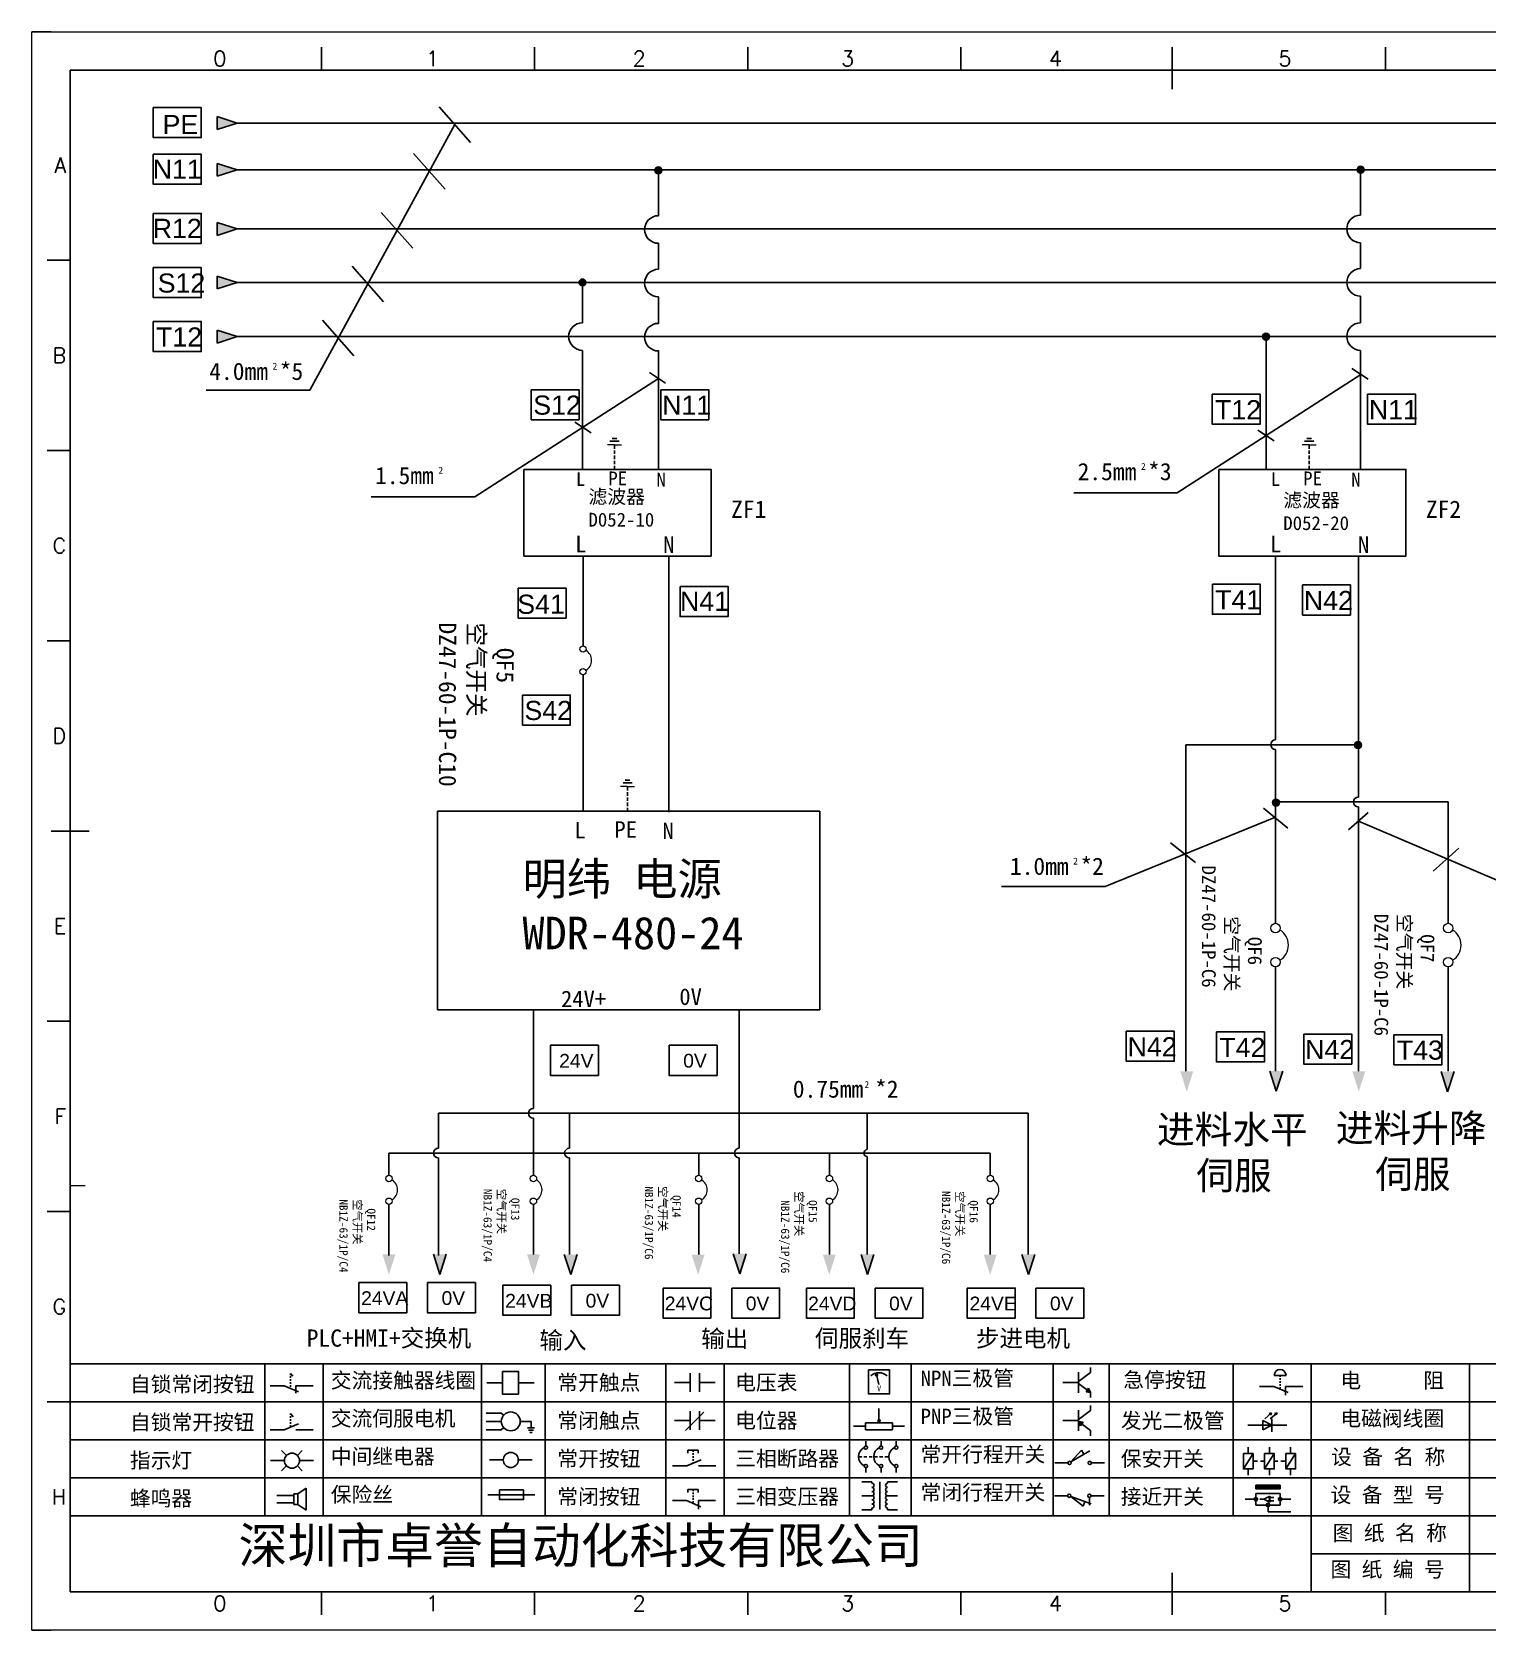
# Model space of a CAD drawing. Header units: millimetres. Extents: x 17734 to 28845, y 9358 to 11073.
# Drawn here: x 24085.9 to 24296.6, y 10415 to 10646.5 of the extents above; entities that cross this region are included whole.
import ezdxf
from ezdxf.enums import TextEntityAlignment as Align

# ---------------------------------------------------------------- set-up
doc = ezdxf.new("R2010")
doc.units = ezdxf.units.MM
doc.linetypes.add('DASHED', pattern=[0.75, 0.5, -0.25])
doc.layers.add('AE_BOR', color=1, linetype='Continuous')
doc.layers.add('MISC', color=2, linetype='Continuous')
doc.styles.get("Standard").update_dxf_attribs({"font": ''})
doc.styles.add('WD', font='romans.shx', dxfattribs={"bigfont": 'gbcbig.shx'})
doc.styles.add('样式 0', font='')
doc.styles.add('样式 8', font='arial.ttf')
doc.styles.add('汉字', font='')
doc.styles.get('Standard').set_extended_font_data('SimSun')
doc.styles.get('样式 0').set_extended_font_data('KaiTi_GB2312')
doc.styles.get('汉字').set_extended_font_data('新宋体')

# ---------------------------------------------------------------- blocks, each defined once
blk = doc.blocks.new('*U8')
at = {"linetype": 'ByBlock'}
for p, q in [((-1909.23, -780.45), (-1909.23, -780.67)), ((-1909.23, -780.45), (-1908.92, -780.84)), ((-1909.23, -780.84), (-1909.23, -781.05)), ((-1911.92, -782.07), (-1910.06, -782.07)), ((-1910.06, -782.07), (-1908.18, -782.88)), ((-1909.23, -781.23), (-1909.23, -781.44)), ((-1909.23, -781.61), (-1909.23, -781.83)), ((-1909.23, -782), (-1909.23, -782.21)), ((-1909.23, -782.38), (-1909.23, -782.43)), ((-1908.52, -783.07), (-1908.52, -782.07)), ((-1906.25, -782.07), (-1908.52, -782.07))]:
    blk.add_line(p, q, dxfattribs=at)
blk = doc.blocks.new('*U11')
at = {"linetype": 'ByBlock'}
for p, q in [((-1908.88, -791.17), (-1909.23, -790.71)), ((-1909.23, -790.71), (-1909.23, -790.92)), ((-1909.23, -791.09), (-1909.23, -791.31)), ((-1909.23, -791.48), (-1909.23, -791.69)), ((-1911.92, -792.89), (-1910.06, -792.89)), ((-1910.06, -792.89), (-1908.18, -792.08)), ((-1909.23, -791.86), (-1909.23, -792.08)), ((-1909.23, -792.25), (-1909.23, -792.47)), ((-1906.25, -792.89), (-1908.52, -792.89))]:
    blk.add_line(p, q, dxfattribs=at)
blk = doc.blocks.new('蜂鸣器')
at = {"linetype": 'ByBlock'}
for p, q in [((-1907.17, -795.53), (-1908.25, -796.26)), ((-1907.17, -795.53), (-1907.17, -798.41)), ((-1908.8, -796.48), (-1911.01, -796.48)), ((-1908.8, -797.46), (-1911.01, -797.46)), ((-1908.25, -796.26), (-1908.8, -796.26)), ((-1908.8, -797.68), (-1908.8, -796.26)), ((-1908.25, -797.68), (-1908.8, -797.68)), ((-1908.25, -797.68), (-1908.25, -796.26)), ((-1907.17, -798.41), (-1908.25, -797.68))]:
    blk.add_line(p, q, dxfattribs=at)
blk = doc.blocks.new('指示灯')
at = {"linetype": 'ByBlock'}
for p, q in [((-1854.25, -776.92), (-1856.06, -776.92)), ((-1854.62, -775.59), (-1853.97, -776.23)), ((-1851.9, -775.59), (-1852.54, -776.23)), ((-1852.26, -776.92), (-1850.45, -776.92)), ((-1854.62, -778.25), (-1853.97, -777.61)), ((-1851.9, -778.25), (-1852.54, -777.61))]:
    blk.add_line(p, q, dxfattribs=at)
blk.add_circle((-1853.26, -776.92), 0.992, dxfattribs=at)
blk = doc.blocks.new('交流接触器线圈')
at = {"linetype": 'ByBlock'}
for p, q in [((-1880.82, -781.77), (-1882.87, -781.77)), ((-1878.72, -781.77), (-1876.67, -781.77))]:
    blk.add_line(p, q, dxfattribs=at)
blk.add_lwpolyline([(-1880.82, -780.28), (-1878.72, -780.28), (-1878.72, -783.26), (-1880.82, -783.26)], close=True, dxfattribs=at)
blk = doc.blocks.new('交流伺服电机')
at = {"linetype": 'ByBlock'}
for p, q in [((-1880.97, -785.75), (-1882.94, -785.75)), ((-1880.97, -786.85), (-1882.94, -786.85)), ((-1880.97, -785.75), (-1880.65, -786.03)), ((-1878.49, -786.85), (-1877.07, -786.85)), ((-1877.07, -786.85), (-1877.07, -787.72)), ((-1880.97, -787.94), (-1882.94, -787.94)), ((-1880.97, -787.94), (-1880.65, -787.67)), ((-1877.54, -787.72), (-1876.59, -787.72)), ((-1877.38, -788.01), (-1876.75, -788.01)), ((-1877.23, -788.29), (-1876.9, -788.29))]:
    blk.add_line(p, q, dxfattribs=at)
blk.add_circle((-1879.73, -786.85), 1.24, dxfattribs=at)
blk = doc.blocks.new('中间继电器')
at = {"linetype": 'ByBlock'}
for p, q in [((-1880.72, -791.92), (-1882.54, -791.92)), ((-1878.74, -791.92), (-1876.92, -791.92))]:
    blk.add_line(p, q, dxfattribs=at)
blk.add_circle((-1879.73, -791.92), 0.992, dxfattribs=at)
blk = doc.blocks.new('保险丝')
at = {"linetype": 'ByBlock'}
blk.add_line((-1882.72, -796.49), (-1876.55, -796.49), dxfattribs=at)
blk.add_lwpolyline([(-1881.2, -795.86), (-1878.06, -795.86), (-1878.06, -797.12), (-1881.2, -797.12)], close=True, dxfattribs=at)
blk = doc.blocks.new('常开按钮')
at = {"linetype": 'ByBlock'}
for p, q in [((-1910.06, -787.73), (-1908.18, -786.93)), ((-1909.9, -785.68), (-1908.56, -785.68)), ((-1909.9, -785.68), (-1909.9, -786.07)), ((-1909.23, -785.68), (-1909.23, -785.89)), ((-1909.23, -786.06), (-1909.23, -786.28)), ((-1909.23, -786.45), (-1909.23, -786.67)), ((-1909.23, -786.84), (-1909.23, -787.05)), ((-1909.23, -787.22), (-1909.23, -787.38)), ((-1908.56, -785.68), (-1908.56, -786.07)), ((-1911.92, -787.73), (-1910.06, -787.73)), ((-1906.25, -787.73), (-1908.52, -787.73))]:
    blk.add_line(p, q, dxfattribs=at)
blk = doc.blocks.new('常开触点')
at = {"linetype": 'ByBlock'}
for p, q in [((-1853.82, -782.99), (-1853.82, -780.56)), ((-1852.6, -782.99), (-1852.6, -780.56)), ((-1853.82, -781.77), (-1855.88, -781.77)), ((-1852.6, -781.77), (-1850.55, -781.77))]:
    blk.add_line(p, q, dxfattribs=at)
blk = doc.blocks.new('常闭触点')
at = {"linetype": 'ByBlock'}
for p, q in [((-1853.82, -786.77), (-1855.88, -786.77)), ((-1852.01, -785.66), (-1854.43, -788.1)), ((-1853.82, -787.99), (-1853.82, -785.56)), ((-1852.6, -787.99), (-1852.6, -785.56)), ((-1852.6, -786.77), (-1850.55, -786.77))]:
    blk.add_line(p, q, dxfattribs=at)
blk = doc.blocks.new('常闭按钮')
at = {"linetype": 'ByBlock'}
for p, q in [((-1854.11, -790.83), (-1852.77, -790.83)), ((-1854.11, -790.83), (-1854.11, -791.22)), ((-1853.44, -790.83), (-1853.44, -791.04)), ((-1853.44, -791.21), (-1853.44, -791.43)), ((-1853.44, -791.6), (-1853.44, -791.82)), ((-1852.77, -790.83), (-1852.77, -791.22)), ((-1856.13, -792.28), (-1854.28, -792.28)), ((-1854.28, -792.28), (-1852.4, -793.09)), ((-1853.44, -791.99), (-1853.44, -792.2)), ((-1853.44, -792.37), (-1853.44, -792.53)), ((-1850.47, -792.28), (-1852.73, -792.28)), ((-1852.73, -792.28), (-1852.73, -793.43))]:
    blk.add_line(p, q, dxfattribs=at)
blk = doc.blocks.new('电压表')
at = {"linetype": 'ByBlock'}
for p, q in [((-1814.84, -780.75), (-1814.91, -781.13)), ((-1814.6, -781.05), (-1814.91, -781.13)), ((-1814.84, -780.75), (-1814.46, -782.26)), ((-1814.84, -780.75), (-1814.6, -781.05))]:
    blk.add_line(p, q, dxfattribs=at)
blk.add_lwpolyline([(-1815.84, -780.34), (-1813.07, -780.34), (-1813.07, -783.49), (-1815.84, -783.49)], close=True, dxfattribs=at)
blk.add_arc((-1814.46, -782.26), 1.56, 46.8313, 133.1687, dxfattribs=at)
at = {"linetype": 'ByBlock', "insert": (-1814.7, -782.39), "char_height": 0.75, "width": 0.6768, "attachment_point": 1}
blk.add_mtext('V', dxfattribs=at)
blk = doc.blocks.new('电位器')
at = {"linetype": 'ByBlock'}
for p, q in [((-1814.45, -787.3), (-1814.45, -785.39)), ((-1814.45, -787.3), (-1814.62, -786.96)), ((-1814.62, -786.96), (-1814.27, -786.96)), ((-1814.45, -787.3), (-1814.27, -786.96)), ((-1816.21, -787.75), (-1817.79, -787.75)), ((-1812.68, -787.75), (-1811.1, -787.75))]:
    blk.add_line(p, q, dxfattribs=at)
blk.add_lwpolyline([(-1816.21, -787.3), (-1812.68, -787.3), (-1812.68, -788.2), (-1816.21, -788.2)], close=True, dxfattribs=at)
blk = doc.blocks.new('三相断路器')
at = {"linetype": 'ByBlock'}
for p, q in [((-1816.17, -790.33), (-1816.17, -789.7)), ((-1814.17, -790.33), (-1814.17, -789.7)), ((-1812.18, -790.33), (-1812.18, -789.7)), ((-1817.14, -791.74), (-1816.72, -791.74)), ((-1816.45, -791.74), (-1816.03, -791.74)), ((-1816.17, -793.19), (-1816.17, -793.83)), ((-1815.76, -791.74), (-1815.34, -791.74)), ((-1815.07, -791.74), (-1814.65, -791.74)), ((-1814.38, -791.74), (-1813.96, -791.74)), ((-1814.17, -793.19), (-1814.17, -793.83)), ((-1813.69, -791.74), (-1813.27, -791.74)), ((-1812.18, -793.19), (-1812.18, -793.83))]:
    blk.add_line(p, q, dxfattribs=at)
for centre in [(-1816.17, -790.55), (-1814.17, -790.55), (-1812.18, -790.55), (-1816.17, -792.98), (-1814.17, -792.98), (-1812.18, -792.98)]:
    blk.add_circle(centre, 0.219, dxfattribs=at)
for centre in [(-1815.81, -791.74), (-1813.82, -791.74), (-1811.83, -791.74)]:
    blk.add_arc(centre, 1.32, 115.5791, 244.4209, dxfattribs=at)
blk = doc.blocks.new('三相变压器')
at = {"linetype": 'ByBlock'}
for p, q in [((-1816.69, -795.03), (-1815.37, -795.03)), ((-1815.37, -795.03), (-1815.37, -795.24)), ((-1814.34, -798.7), (-1814.34, -795.04)), ((-1812, -795.03), (-1813.32, -795.03)), ((-1813.32, -795.03), (-1813.32, -795.24)), ((-1816.69, -796.87), (-1815.37, -796.87)), ((-1812, -796.87), (-1813.32, -796.87)), ((-1816.69, -798.71), (-1815.37, -798.71)), ((-1815.37, -798.71), (-1815.37, -798.5)), ((-1813.32, -798.71), (-1813.32, -798.5)), ((-1812, -798.71), (-1813.32, -798.71))]:
    blk.add_line(p, q, dxfattribs=at)
for centre, start, end in [((-1815.37, -795.51), 270, 90), ((-1815.37, -796.06), 270, 90), ((-1813.32, -795.51), 90, 270), ((-1813.32, -796.06), 90, 270), ((-1815.37, -796.6), 270, 90), ((-1815.37, -797.14), 270, 90), ((-1815.37, -797.68), 270, 90), ((-1815.37, -798.23), 270, 90), ((-1813.32, -796.6), 90, 270), ((-1813.32, -797.14), 90, 270), ((-1813.32, -797.68), 90, 270), ((-1813.32, -798.23), 90, 270)]:
    blk.add_arc(centre, 0.271, start, end, dxfattribs=at)
blk = doc.blocks.new('NPN三极管')
at = {"linetype": 'ByBlock'}
for p, q in [((-1785.73, -780.61), (-1785.73, -783.32)), ((-1785.73, -781.82), (-1784.15, -780.66)), ((-1784.15, -780.66), (-1784.15, -779.98)), ((-1785.73, -781.97), (-1787.81, -781.97)), ((-1785.73, -782.11), (-1784.15, -783.27)), ((-1784.41, -782.73), (-1784.74, -783.18)), ((-1784.15, -783.27), (-1784.74, -783.18)), ((-1784.15, -783.27), (-1784.41, -782.73)), ((-1784.15, -783.27), (-1784.15, -783.96))]:
    blk.add_line(p, q, dxfattribs=at)
blk = doc.blocks.new('PNP三极管')
at = {"linetype": 'ByBlock'}
for p, q in [((-1784.9, -785.38), (-1784.9, -788.09)), ((-1783.32, -785.43), (-1783.32, -784.75)), ((-1784.9, -786.74), (-1786.98, -786.74)), ((-1784.9, -786.59), (-1783.32, -785.43)), ((-1784.9, -786.88), (-1783.32, -788.04)), ((-1784.9, -786.88), (-1784.31, -786.97)), ((-1784.9, -786.88), (-1784.64, -787.42)), ((-1784.31, -786.97), (-1784.64, -787.42)), ((-1783.32, -788.04), (-1783.32, -788.73))]:
    blk.add_line(p, q, dxfattribs=at)
blk = doc.blocks.new('常开行程开关')
at = {"linetype": 'ByBlock'}
for p, q in [((-1785.89, -792.17), (-1784.52, -790.62)), ((-1785.89, -792.17), (-1783.43, -790.72)), ((-1784.52, -790.62), (-1784.19, -791.17)), ((-1786.29, -792.3), (-1788.01, -792.3)), ((-1781.48, -792.3), (-1783.21, -792.3))]:
    blk.add_line(p, q, dxfattribs=at)
for centre in [(-1786.07, -792.3), (-1783.42, -792.3)]:
    blk.add_circle(centre, 0.219, dxfattribs=at)
blk = doc.blocks.new('常闭行程开关')
at = {"linetype": 'ByBlock'}
for p, q in [((-1786.34, -796.62), (-1788.07, -796.62)), ((-1785.93, -796.72), (-1783.25, -797.7)), ((-1785.93, -796.72), (-1784.3, -798)), ((-1784.3, -798), (-1784.08, -797.4)), ((-1783.48, -796.84), (-1783.48, -797.85)), ((-1781.54, -796.62), (-1783.26, -796.62))]:
    blk.add_line(p, q, dxfattribs=at)
for centre in [(-1786.12, -796.62), (-1783.48, -796.62)]:
    blk.add_circle(centre, 0.219, dxfattribs=at)
blk = doc.blocks.new('发光二极管')
at = {"linetype": 'ByBlock'}
for p, q in [((-1755.78, -785.92), (-1754.89, -785.14)), ((-1754.89, -785.14), (-1755.2, -785.22)), ((-1755.2, -785.22), (-1755.01, -785.43)), ((-1755.08, -785.92), (-1754.18, -785.14)), ((-1754.89, -785.14), (-1755.01, -785.43)), ((-1754.18, -785.14), (-1754.49, -785.22)), ((-1754.49, -785.22), (-1754.31, -785.43)), ((-1754.18, -785.14), (-1754.31, -785.43)), ((-1758.01, -786.77), (-1752.89, -786.77)), ((-1754.84, -786.77), (-1756.04, -786.16)), ((-1756.04, -786.16), (-1756.04, -787.39)), ((-1754.84, -786.77), (-1756.04, -787.39)), ((-1754.84, -787.63), (-1754.84, -785.92))]:
    blk.add_line(p, q, dxfattribs=at)
blk = doc.blocks.new('保安开关')
at = {"linetype": 'ByBlock'}
for p, q in [((-1757.33, -790.79), (-1758.6, -792.81)), ((-1757.96, -790.79), (-1757.96, -789.97)), ((-1754.54, -790.79), (-1755.81, -792.81)), ((-1755.17, -790.79), (-1755.17, -789.97)), ((-1751.75, -790.79), (-1753.02, -792.81)), ((-1752.39, -790.79), (-1752.39, -789.97)), ((-1757.96, -792.81), (-1757.96, -793.62)), ((-1757.33, -791.8), (-1756.72, -791.8)), ((-1756.35, -791.8), (-1755.89, -791.8)), ((-1755.17, -792.81), (-1755.17, -793.62)), ((-1754.52, -791.8), (-1754.06, -791.8)), ((-1753.69, -791.8), (-1753.08, -791.8)), ((-1752.39, -792.81), (-1752.39, -793.62))]:
    blk.add_line(p, q, dxfattribs=at)
for points in [[(-1758.6, -790.79), (-1757.33, -790.79), (-1757.33, -792.81), (-1758.6, -792.81)], [(-1755.81, -790.79), (-1754.54, -790.79), (-1754.54, -792.81), (-1755.81, -792.81)], [(-1753.02, -790.79), (-1751.75, -790.79), (-1751.75, -792.81), (-1753.02, -792.81)]]:
    blk.add_lwpolyline(points, close=True, dxfattribs=at)
blk = doc.blocks.new('接近开关')
at = {"linetype": 'ByBlock'}
h = blk.add_hatch(dxfattribs=at)
h.set_pattern_fill('ANSI31', color=256, scale=0.01, style=0)
h.set_pattern_definition([(45, (-89.131516, -30.795668), (-0.0224506403, 0.0224506403), [])])
h.paths.add_polyline_path([(-1516.96, -1123.35), (-1516.96, -1122.85), (-1513.76, -1122.85), (-1513.76, -1123.35)])
for p, q in [((-1516.96, -1123.35), (-1516.96, -1122.85)), ((-1516.96, -1122.85), (-1513.76, -1122.85)), ((-1516.96, -1123.35), (-1513.76, -1123.35)), ((-1513.76, -1122.85), (-1513.76, -1123.35)), ((-1517.18, -1124.71), (-1518.36, -1124.71)), ((-1516.96, -1123.95), (-1513.76, -1123.95)), ((-1516.96, -1123.95), (-1516.96, -1125.47)), ((-1516.96, -1125.47), (-1513.76, -1125.47)), ((-1515.91, -1124.71), (-1516.45, -1124.71)), ((-1515.11, -1124.31), (-1515.91, -1124.71)), ((-1515.11, -1125.11), (-1515.91, -1124.71)), ((-1515.33, -1124.53), (-1515.17, -1124.53)), ((-1515.33, -1124.88), (-1515.17, -1124.88)), ((-1515.25, -1124.45), (-1515.25, -1124.61)), ((-1515.11, -1124.31), (-1515.11, -1125.11)), ((-1515.11, -1124.48), (-1514.58, -1124.48)), ((-1515.11, -1124.94), (-1514.58, -1124.94)), ((-1513.76, -1123.95), (-1513.76, -1125.47)), ((-1513.54, -1124.71), (-1512.36, -1124.71)), ((-1515.36, -1125.69), (-1515.36, -1126.36)), ((-1515.36, -1126.36), (-1512.36, -1126.36))]:
    blk.add_line(p, q, dxfattribs=at)
for centre in [(-1516.96, -1124.71), (-1515.36, -1125.47), (-1513.76, -1124.71)]:
    blk.add_circle(centre, 0.225, dxfattribs=at)
blk = doc.blocks.new('急停按钮')
at = {"linetype": 'ByBlock'}
for p, q in [((-1.86, 0), (0, 0)), ((0, 0), (1.88, -0.81)), ((0.06, 1.45), (1.61, 1.45)), ((0.83, 1.45), (0.83, 1.24)), ((0.83, 1.07), (0.83, 0.85)), ((0.83, 0.68), (0.83, 0.47)), ((0.83, 0.29), (0.83, 0.08)), ((3.81, 0), (1.54, 0)), ((1.54, 0), (1.54, -1.15)), ((0.83, -0.09), (0.83, -0.24))]:
    blk.add_line(p, q, dxfattribs=at)
blk.add_arc((0.83, 1.45), 0.774, 0, 180)
blk = doc.blocks.new('电控横A4')
for p, q in [((292, -5), (5, -5)), ((5, -5), (5, -205)), ((10.03, -205), (289.53, -205)), ((130.8, -205), (190.75, -205)), ((190.75, -205), (259.54, -205))]:
    blk.add_line(p, q)
at = {"lineweight": 9, "ltscale": 0.1}
for p, q in [((5, -151.57), (7, -151.57)), ((101.34, -205), (130.8, -205)), ((129.44, -205), (129.44, -205)), ((129.44, -205), (129.44, -205)), ((129.44, -205), (129.44, -205)), ((129.44, -205), (129.44, -205))]:
    blk.add_line(p, q, dxfattribs=at)
at = {"linetype": 'ByBlock'}
for p, q in [((292, -175), (5, -175)), ((292, -180), (5, -180)), ((292, -185), (5, -185)), ((292, -190), (5, -190)), ((292, -195), (5, -195)), ((292, -200), (168.03, -200))]:
    blk.add_line(p, q, dxfattribs=at)
at = {"color": 0, "lineweight": -2}
for p, q in [((30.58, -175), (30.58, -195)), ((38.26, -175), (38.26, -195)), ((59.05, -175), (59.05, -195)), ((67.4, -175), (67.4, -195)), ((83.26, -175), (83.26, -195)), ((90.91, -175), (90.91, -195)), ((107.4, -175), (107.4, -195)), ((115.5, -175), (115.5, -195)), ((134.12, -175), (134.12, -195)), ((141.48, -175), (141.48, -195)), ((157.79, -175), (157.79, -195)), ((168.03, -175), (168.03, -204.92)), ((188.84, -175), (188.84, -185)), ((188.84, -185), (188.84, -204.92))]:
    blk.add_line(p, q, dxfattribs=at)
at = {"color": 0, "ltscale": 2}
blk.add_line((101.34, -205), (5, -205), dxfattribs=at)
at = {"layer": 'AE_BOR', "lineweight": 30}
for p, q in [((2.53, 0), (0, 0)), ((0, -210), (2.53, -210))]:
    blk.add_line(p, q, dxfattribs=at)
at = {"layer": 'AE_BOR', "color": 1, "lineweight": 15}
for p, q in [((0, 0), (297, 0)), ((0, -210), (0, 0)), ((297, -210), (0, -210))]:
    blk.add_line(p, q, dxfattribs=at)
at = {"layer": 'AE_BOR'}
for p, q in [((38.03, -5), (38.03, -2)), ((66.03, -5), (66.03, -2)), ((94.03, -5), (94.03, -2)), ((122.03, -5), (122.03, -2)), ((149.78, -5), (149.78, -2)), ((177.78, -5), (177.78, -2)), ((5, -30), (2, -30)), ((5, -55), (2, -55)), ((5, -80), (2, -80)), ((5, -130), (2, -130)), ((5, -155), (2, -155)), ((5, -180), (2, -180)), ((38.03, -205), (38.03, -208)), ((66.03, -205), (66.03, -208)), ((94.03, -205), (94.03, -208)), ((122.03, -205), (122.03, -208)), ((149.78, -205), (149.78, -208)), ((177.78, -205), (177.78, -208))]:
    blk.add_line(p, q, dxfattribs=at)
at = {"layer": 'AE_BOR', "color": 2, "lineweight": 30}
for p, q in [((149.78, -7.5), (149.78, -2.5)), ((2.5, -105), (7.5, -105)), ((149.78, -202.5), (149.78, -207.5)), ((149.78, -205), (149.78, -207.5))]:
    blk.add_line(p, q, dxfattribs=at)
at = {"linetype": 'ByBlock'}
for name, p in [('*U8', (1943.19, 604.18)), ('交流接触器线圈', (1942.62, 604.27)), ('常开触点', (1940.27, 604.3)), ('电压表', (1925.71, 604.52)), ('NPN三极管', (1923.2, 604.5)), ('PNP三极管', (1922.37, 604.27)), ('*U11', (1943.19, 609.18)), ('交流伺服电机', (1942.62, 604.27)), ('常闭触点', (1940.27, 604.3)), ('电位器', (1925.71, 604.52)), ('发光二极管', (1917.72, 603.69)), ('指示灯', (1887.41, 589.18)), ('中间继电器', (1942.62, 604.27)), ('常开按钮', (1996.06, 599.3)), ('三相断路器', (1925.71, 604.52)), ('常开行程开关', (1922.37, 604.27)), ('保安开关', (1917.72, 603.98)), ('三相变压器', (1925.71, 604.52)), ('接近开关', (1677.72, 931.9)), ('蜂鸣器', (1943.19, 604.18)), ('保险丝', (1942.62, 604.27)), ('常闭按钮', (1940.27, 599.3)), ('常闭行程开关', (1922.37, 604.27))]:
    blk.add_blockref(name, p, dxfattribs=at)
blk.add_blockref('急停按钮', (163.12, -177.98))
at = {"char_height": 2, "attachment_point": 1, "style": '汉字'}
for s, insert in [('{\\fKaiTi_GB2312|b0|i0|c134|p49;自锁常闭按钮}', (12.86, -176.69)), ('{\\fKaiTi_GB2312|b0|i0|c134|p49;交流接触器线圈}', (39.25, -176.19)), ('{\\fKaiTi_GB2312|b0|i0|c134|p49;常开触点}', (69.01, -176.48)), ('{\\fKaiTi_GB2312|b0|i0|c134|p49;电压表}', (92.37, -176.47)), ('{\\fKaiTi_GB2312|b0|i0|c134|p49;NPN三极管}', (116.73, -175.91)), ('{\\fKaiTi_GB2312|b0|i0|c134|p49;急停按钮}', (143.35, -176.12)), ('{\\fKaiTi_GB2312|b0|i0|c134|p49;电      阻}', (171.86, -176.19)), ('{\\fKaiTi_GB2312|b0|i0|c134|p49;自锁常开按钮}', (12.86, -181.69)), ('{\\fKaiTi_GB2312|b0|i0|c134|p49;交流伺服电机}', (39.25, -181.19)), ('{\\fKaiTi_GB2312|b0|i0|c134|p49;常闭触点}', (69.01, -181.48)), ('{\\fKaiTi_GB2312|b0|i0|c134|p49;电位器}', (92.37, -181.47)), ('{\\fKaiTi_GB2312|b0|i0|c134|p49;PNP三极管}', (116.73, -180.91)), ('{\\fKaiTi_GB2312|b0|i0|c134|p49;发光二极管}', (143.02, -181.48)), ('{\\fKaiTi_GB2312|b0|i0|c134|p49;电磁阀线圈}', (171.86, -181.19)), ('{\\fKaiTi_GB2312|b0|i0|c134|p49;指示灯}', (12.86, -186.69)), ('{\\fKaiTi_GB2312|b0|i0|c134|p49;中间继电器}', (39.25, -186.19)), ('{\\fKaiTi_GB2312|b0|i0|c134|p49;常开按钮}', (69.01, -186.48)), ('{\\fKaiTi_GB2312|b0|i0|c134|p49;三相断路器}', (92.37, -186.47)), ('{\\fKaiTi_GB2312|b0|i0|c134|p49;常开行程开关}', (116.73, -185.91)), ('{\\fKaiTi_GB2312|b0|i0|c134|p49;保安开关}', (143.02, -186.48)), ('{\\fKaiTi_GB2312|b0|i0|c134|p0;设 备 名 称}', (170.65, -186.24)), ('{\\fKaiTi_GB2312|b0|i0|c134|p49;保险丝}', (39.25, -191.19)), ('{\\fKaiTi_GB2312|b0|i0|c134|p49;常闭行程开关}', (116.73, -190.91)), ('{\\fKaiTi_GB2312|b0|i0|c134|p0;设 备 型 号}', (170.58, -191.24)), ('{\\fKaiTi_GB2312|b0|i0|c134|p49;蜂鸣器}', (12.86, -191.69)), ('{\\fKaiTi_GB2312|b0|i0|c134|p49;常闭按钮}', (69.01, -191.48)), ('{\\fKaiTi_GB2312|b0|i0|c134|p49;三相变压器}', (92.37, -191.47)), ('{\\fKaiTi_GB2312|b0|i0|c134|p49;接近开关}', (143.02, -191.48)), ('{\\fKaiTi_GB2312|b0|i0|c134|p0;图 纸 名 称}', (170.86, -196.24)), ('{\\fKaiTi_GB2312|b0|i0|c134|p0;图 纸 编 号}', (170.57, -201.03))]:
    blk.add_mtext(s, dxfattribs=dict(at, insert=insert))
at = {"color": 0, "lineweight": -2, "insert": (27.14, -196.53), "char_height": 4.7064, "width": 96.1138, "attachment_point": 1}
blk.add_mtext('深圳市卓誉自动化科技有限公司', dxfattribs=at)
at = {"layer": 'AE_BOR', "style": 'WD'}
for s, p in [('0', (24.67, -4.5)), ('1', (52.6, -4.5)), ('2', (79.75, -4.5)), ('3', (107.15, -4.5)), ('4', (134.45, -4.5)), ('5', (164.59, -4.5)), ('0', (24.67, -207.5)), ('1', (52.6, -207.5)), ('2', (79.75, -207.5)), ('3', (107.15, -207.5)), ('4', (134.45, -207.5)), ('5', (164.59, -207.5))]:
    blk.add_text(s, height=2, dxfattribs=at).set_placement(p, align=Align.CENTER)
for s, p in [('A', (4.5, -17.5)), ('B', (4.5, -42.5)), ('C', (4.5, -67.5)), ('D', (4.5, -92.5)), ('E', (4.5, -117.5)), ('F', (4.5, -142.5)), ('G', (4.5, -167.5)), ('H', (4.5, -192.5))]:
    blk.add_text(s, height=2, dxfattribs=at).set_placement(p, align=Align.MIDDLE_RIGHT)

msp = doc.modelspace()

# ---------------------------------------------------------------- hatches: boundary and pattern name
for points in [[(24112.662, 10627.492), (24115.58, 10626.557), (24112.662, 10625.622)], [(24278.77, 10626.561, 1), (24277.77, 10626.561, 1)], [(24177.08, 10626.474, 1), (24176.08, 10626.474, 1)], [(24112.662, 10618.926), (24115.58, 10617.991), (24112.662, 10617.056)], [(24112.662, 10611.168), (24115.58, 10610.233), (24112.662, 10609.298)], [(24166.08, 10610.233, 1), (24165.08, 10610.233, 1)], [(24112.662, 10601.463), (24112.662, 10603.334), (24115.58, 10602.399)], [(24265.066, 10602.394, 1), (24264.066, 10602.394, 1)], [(24278.405, 10543.208, 1), (24277.405, 10543.208, 1)], [(24266.513, 10534.873, 1), (24265.513, 10534.873, 1)], [(24254.027, 10495.922), (24253.091, 10493.004), (24252.156, 10495.922)], [(24266.988, 10495.988), (24266.053, 10493.07), (24265.118, 10495.988)], [(24278.936, 10495.93), (24278, 10493.011), (24277.065, 10495.93)], [(24291.806, 10495.905), (24290.871, 10492.987), (24289.936, 10495.905)], [(24138.481, 10469.413), (24137.546, 10466.494), (24136.611, 10469.413)], [(24145.854, 10469.437), (24144.919, 10466.518), (24143.983, 10469.437)], [(24159.42, 10469.42), (24158.484, 10466.502), (24157.549, 10469.42)], [(24164.813, 10469.408), (24163.878, 10466.489), (24162.942, 10469.408)], [(24183.263, 10469.384), (24182.327, 10466.466), (24181.392, 10469.384)], [(24189.287, 10469.524), (24188.352, 10466.605), (24187.417, 10469.524)], [(24202.258, 10469.392), (24201.323, 10466.474), (24200.388, 10469.392)], [(24207.798, 10469.413), (24206.863, 10466.494), (24205.928, 10469.413)], [(24225.556, 10469.392), (24224.621, 10466.474), (24223.686, 10469.392)], [(24231.096, 10469.413), (24230.161, 10466.494), (24229.225, 10469.413)]]:
    msp.add_hatch(color=256).paths.add_polyline_path(points)
at = {"layer": 'MISC'}
msp.add_hatch(color=256, dxfattribs=at).paths.add_polyline_path([(24112.662, 10634.257), (24115.58, 10633.321), (24112.662, 10632.386)])

# ---------------------------------------------------------------- linework, layer by layer
for p, q in [((24144.821, 10635.69), (24149.379, 10630.526)), ((24147.1, 10633.108), (24126.081, 10594.611)), ((24112.662, 10627.492), (24112.662, 10625.622)), ((24115.58, 10626.557), (24112.662, 10627.492)), ((24141.127, 10628.926), (24145.686, 10623.761)), ((24115.58, 10626.557), (24112.662, 10625.622)), ((24176.58, 10626.474), (24176.58, 10619.905)), ((24278.27, 10626.561), (24278.27, 10619.991)), ((24136.449, 10620.358), (24141.008, 10615.194)), ((24115.58, 10617.991), (24112.662, 10618.926)), ((24112.662, 10618.926), (24112.662, 10617.056)), ((24115.58, 10617.991), (24112.662, 10617.056)), ((24115.58, 10617.991), (24381.284, 10617.995)), ((24176.58, 10615.905), (24176.58, 10612.147)), ((24278.27, 10615.991), (24278.27, 10612.233)), ((24115.58, 10610.233), (24112.662, 10611.168)), ((24112.662, 10611.168), (24112.662, 10609.298)), ((24132.212, 10612.598), (24136.771, 10607.433)), ((24115.58, 10610.233), (24112.662, 10609.298)), ((24115.58, 10610.233), (24381.177, 10610.233)), ((24165.58, 10610.233), (24165.58, 10604.399)), ((24176.58, 10608.147), (24176.58, 10604.312)), ((24278.27, 10608.233), (24278.27, 10604.399)), ((24127.935, 10604.763), (24132.493, 10599.599)), ((24115.58, 10602.399), (24112.662, 10603.334)), ((24112.662, 10603.334), (24112.662, 10601.463)), ((24115.58, 10602.399), (24112.662, 10601.463)), ((24115.58, 10602.399), (24381.271, 10602.399)), ((24264.58, 10602.399), (24264.58, 10583.147)), ((24165.58, 10600.399), (24165.58, 10583.147)), ((24176.58, 10600.399), (24176.58, 10583.147)), ((24278.27, 10600.399), (24278.27, 10583.147)), ((24177.623, 10595.636), (24175.277, 10597.19)), ((24279.367, 10596.205), (24277.021, 10597.758)), ((24126.081, 10594.611), (24111.082, 10594.611)), ((24176.58, 10596.327), (24149.982, 10579.199)), ((24278.324, 10596.895), (24251.726, 10579.767)), ((24166.823, 10588.426), (24164.477, 10589.98)), ((24265.753, 10587.268), (24263.407, 10588.822)), ((24149.982, 10579.199), (24134.982, 10579.199)), ((24251.726, 10579.767), (24236.726, 10579.767)), ((24165.659, 10570.589), (24165.659, 10557.589)), ((24178.095, 10570.481), (24178.095, 10533.516)), ((24265.946, 10570.589), (24265.946, 10543.968)), ((24277.946, 10570.589), (24277.946, 10535.676)), ((24165.659, 10553.379), (24165.659, 10533.624)), ((24252.946, 10543.268), (24252.946, 10495.947)), ((24277.946, 10543.268), (24252.946, 10543.268)), ((24265.946, 10542.568), (24265.946, 10517.389)), ((24265.946, 10534.976), (24290.946, 10534.976)), ((24290.946, 10534.976), (24290.946, 10517.389)), ((24265.946, 10532.758), (24241.275, 10522.721)), ((24264.206, 10534.059), (24267.714, 10531.182)), ((24276.512, 10530.92), (24279.34, 10533.431)), ((24277.946, 10534.276), (24277.946, 10495.947)), ((24277.946, 10532.187), (24297.909, 10523.677)), ((24250.747, 10529.037), (24254.361, 10526.213)), ((24288.766, 10524.957), (24292.484, 10528.253)), ((24241.275, 10522.721), (24226.275, 10522.721)), ((24265.946, 10511.074), (24265.946, 10495.947)), ((24290.946, 10511.074), (24290.946, 10495.947)), ((24255.861, 10507.129), (24255.861, 10507.129)), ((24158.475, 10504.864), (24158.475, 10490.564)), ((24188.291, 10504.864), (24188.291, 10484.797)), ((24266.053, 10493.07), (24265.118, 10495.988)), ((24266.053, 10493.07), (24266.988, 10495.988)), ((24290.871, 10492.987), (24289.936, 10495.905)), ((24290.871, 10492.987), (24291.806, 10495.905)), ((24230.114, 10489.864), (24144.712, 10489.864)), ((24144.712, 10489.864), (24144.712, 10484.797)), ((24158.475, 10489.164), (24158.475, 10480.878)), ((24163.691, 10489.864), (24163.691, 10484.797)), ((24206.816, 10489.864), (24206.816, 10484.597)), ((24230.114, 10489.864), (24230.114, 10469.413)), ((24224.639, 10484.097), (24137.558, 10484.097)), ((24137.558, 10484.097), (24137.558, 10480.878)), ((24182.408, 10484.097), (24182.408, 10480.878)), ((24201.341, 10484.097), (24201.341, 10480.878)), ((24206.816, 10483.597), (24206.816, 10469.413)), ((24224.639, 10484.097), (24224.639, 10480.878)), ((24144.712, 10483.397), (24144.712, 10469.239)), ((24163.691, 10483.397), (24163.691, 10469.413)), ((24188.291, 10483.397), (24188.291, 10469.492)), ((24137.558, 10476.668), (24137.558, 10469.239)), ((24158.475, 10476.668), (24158.475, 10469.413)), ((24182.408, 10476.668), (24182.408, 10469.413)), ((24201.341, 10476.668), (24201.341, 10469.413)), ((24224.639, 10476.668), (24224.639, 10469.413)), ((24144.919, 10466.518), (24143.983, 10469.437)), ((24144.919, 10466.518), (24145.854, 10469.437)), ((24163.878, 10466.489), (24162.942, 10469.408)), ((24163.878, 10466.489), (24164.813, 10469.408)), ((24188.352, 10466.605), (24187.417, 10469.524)), ((24188.352, 10466.605), (24189.287, 10469.524)), ((24206.863, 10466.494), (24205.928, 10469.413)), ((24206.863, 10466.494), (24207.798, 10469.413)), ((24230.161, 10466.494), (24229.225, 10469.413)), ((24230.161, 10466.494), (24231.096, 10469.413))]:
    msp.add_line(p, q)
at = {"color": 0}
msp.add_line((24381.284, 10626.561), (24115.58, 10626.561), dxfattribs=at)
at = {"color": 2}
for p, q in [((24170.211, 10587.651), (24169.871, 10587.651)), ((24170.211, 10587.651), (24170.55, 10587.651)), ((24270.83, 10587.651), (24270.49, 10587.651)), ((24270.83, 10587.651), (24271.17, 10587.651)), ((24170.211, 10587.24), (24169.545, 10587.24)), ((24170.211, 10587.24), (24170.877, 10587.24)), ((24270.83, 10587.24), (24270.164, 10587.24)), ((24270.83, 10587.24), (24271.496, 10587.24)), ((24172.117, 10537.718), (24171.451, 10537.718)), ((24172.117, 10538.129), (24171.777, 10538.129)), ((24172.117, 10538.129), (24172.457, 10538.129)), ((24172.117, 10537.718), (24172.783, 10537.718))]:
    msp.add_line(p, q, dxfattribs=at)
at = {"color": 2, "lineweight": 0}
for p, q in [((24170.196, 10586.734), (24169.196, 10586.734)), ((24170.211, 10586.724), (24171.211, 10586.724)), ((24270.815, 10586.734), (24269.815, 10586.734)), ((24270.83, 10586.724), (24271.83, 10586.724)), ((24172.102, 10537.211), (24171.102, 10537.211)), ((24172.117, 10537.202), (24173.117, 10537.202))]:
    msp.add_line(p, q, dxfattribs=at)
at = {"color": 2, "linetype": 'DASHED'}
for p, q in [((24170.211, 10583.147), (24170.211, 10586.724)), ((24270.83, 10583.147), (24270.83, 10586.724)), ((24172.117, 10533.624), (24172.117, 10537.202))]:
    msp.add_line(p, q, dxfattribs=at)
at = {"color": 1, "lineweight": -3}
for points in [[(24103.426, 10635.578), (24110.367, 10635.578), (24110.367, 10631.226), (24103.426, 10631.226)], [(24103.426, 10628.814), (24110.367, 10628.814), (24110.367, 10624.461), (24103.426, 10624.461)], [(24103.426, 10620.248), (24110.367, 10620.248), (24110.367, 10615.895), (24103.426, 10615.895)], [(24103.426, 10612.389), (24110.367, 10612.389), (24110.367, 10608.036), (24103.426, 10608.036)], [(24103.426, 10604.584), (24110.367, 10604.584), (24110.367, 10600.232), (24103.426, 10600.232)], [(24158.158, 10594.697), (24165.099, 10594.697), (24165.099, 10590.345), (24158.158, 10590.345)], [(24176.927, 10594.697), (24183.868, 10594.697), (24183.868, 10590.345), (24176.927, 10590.345)], [(24256.78, 10594.05), (24263.721, 10594.05), (24263.721, 10589.697), (24256.78, 10589.697)], [(24279.279, 10594.05), (24286.219, 10594.05), (24286.219, 10589.697), (24279.279, 10589.697)], [(24156.275, 10565.96), (24163.216, 10565.96), (24163.216, 10561.607), (24156.275, 10561.607)], [(24179.721, 10566.191), (24186.662, 10566.191), (24186.662, 10561.838), (24179.721, 10561.838)], [(24256.801, 10566.507), (24263.742, 10566.507), (24263.742, 10562.154), (24256.801, 10562.154)], [(24269.861, 10566.41), (24276.802, 10566.41), (24276.802, 10562.057), (24269.861, 10562.057)], [(24156.875, 10550.457), (24163.816, 10550.457), (24163.816, 10546.105), (24156.875, 10546.105)], [(24160.945, 10499.715), (24167.886, 10499.715), (24167.886, 10495.362), (24160.945, 10495.362)], [(24178.133, 10499.715), (24185.073, 10499.715), (24185.073, 10495.362), (24178.133, 10495.362)], [(24244.335, 10501.75), (24251.276, 10501.75), (24251.276, 10497.397), (24244.335, 10497.397)], [(24257.395, 10501.652), (24264.336, 10501.652), (24264.336, 10497.3), (24257.395, 10497.3)], [(24270.041, 10501.351), (24276.982, 10501.351), (24276.982, 10496.998), (24270.041, 10496.998)], [(24283.101, 10501.254), (24290.042, 10501.254), (24290.042, 10496.901), (24283.101, 10496.901)], [(24133.196, 10465.33), (24140.137, 10465.33), (24140.137, 10460.977), (24133.196, 10460.977)], [(24143.137, 10465.33), (24150.078, 10465.33), (24150.078, 10460.977), (24143.137, 10460.977)], [(24154.055, 10464.95), (24160.996, 10464.95), (24160.996, 10460.597), (24154.055, 10460.597)], [(24163.996, 10464.95), (24170.937, 10464.95), (24170.937, 10460.597), (24163.996, 10460.597)], [(24177.249, 10464.552), (24184.189, 10464.552), (24184.189, 10460.199), (24177.249, 10460.199)], [(24187.189, 10464.552), (24194.13, 10464.552), (24194.13, 10460.199), (24187.189, 10460.199)], [(24198.005, 10464.552), (24204.946, 10464.552), (24204.946, 10460.199), (24198.005, 10460.199)], [(24207.946, 10464.552), (24214.887, 10464.552), (24214.887, 10460.199), (24207.946, 10460.199)], [(24221.303, 10464.552), (24228.244, 10464.552), (24228.244, 10460.199), (24221.303, 10460.199)], [(24231.244, 10464.552), (24238.184, 10464.552), (24238.184, 10460.199), (24231.244, 10460.199)]]:
    msp.add_lwpolyline(points, close=True, dxfattribs=at)
at = {"color": 0, "lineweight": -2}
for points in [[(24157.104, 10583.147), (24184.215, 10583.147), (24184.215, 10570.589), (24157.104, 10570.589)], [(24257.723, 10583.147), (24284.834, 10583.147), (24284.834, 10570.589), (24257.723, 10570.589)], [(24144.593, 10533.624), (24199.935, 10533.624), (24199.935, 10504.864), (24144.593, 10504.864)]]:
    msp.add_lwpolyline(points, close=True, dxfattribs=at)
for centre in [(24278.27, 10626.561), (24176.58, 10626.474), (24165.58, 10610.233), (24264.566, 10602.394), (24277.905, 10543.208), (24266.013, 10534.873)]:
    msp.add_circle(centre, 0.5)
at = {"lineweight": 0}
for centre, radius in [((24165.659, 10557.127), 0.462), ((24165.659, 10553.841), 0.462), ((24265.946, 10516.695), 0.693), ((24290.946, 10516.695), 0.693), ((24265.946, 10511.767), 0.693), ((24290.946, 10511.767), 0.693), ((24137.558, 10480.416), 0.462), ((24158.475, 10480.416), 0.462), ((24182.408, 10480.416), 0.462), ((24201.341, 10480.416), 0.462), ((24224.639, 10480.416), 0.462), ((24137.558, 10477.13), 0.462), ((24158.475, 10477.13), 0.462), ((24182.408, 10477.13), 0.462), ((24201.341, 10477.13), 0.462), ((24224.639, 10477.13), 0.462)]:
    msp.add_circle(centre, radius, dxfattribs=at)
for centre, radius in [((24176.58, 10617.905), 2), ((24278.27, 10617.991), 2), ((24176.58, 10610.147), 2), ((24278.27, 10610.233), 2), ((24165.58, 10602.399), 2), ((24176.58, 10602.312), 2), ((24278.27, 10602.399), 2), ((24265.946, 10543.268), 0.7), ((24277.946, 10534.976), 0.7), ((24158.475, 10489.864), 0.7), ((24144.712, 10484.097), 0.7), ((24163.691, 10484.097), 0.7), ((24188.291, 10484.097), 0.7), ((24206.816, 10484.097), 0.5)]:
    msp.add_arc(centre, radius, 90, 270)
for centre, radius in [((24165.2, 10555.484), 1.706), ((24265.258, 10514.231), 2.559), ((24290.258, 10514.231), 2.559), ((24137.099, 10478.773), 1.706), ((24158.016, 10478.773), 1.706), ((24181.949, 10478.773), 1.706), ((24200.882, 10478.773), 1.706), ((24224.18, 10478.773), 1.706)]:
    msp.add_arc(centre, radius, 301.18201, 58.81799, dxfattribs=at)
at = {"layer": 'MISC'}
for p, q in [((24115.58, 10633.321), (24112.662, 10634.257)), ((24112.662, 10634.257), (24112.662, 10632.386)), ((24115.58, 10633.321), (24112.662, 10632.386)), ((24115.58, 10633.325), (24381.284, 10633.325))]:
    msp.add_line(p, q, dxfattribs=at)

# ---------------------------------------------------------------- block references
at = {"xscale": 1.1025, "yscale": 1.1025, "zscale": 1.1025}
msp.add_blockref('电控横A4', (24085.858, 10646.526), dxfattribs=at)

# ---------------------------------------------------------------- texts
at = {"style": '样式 8'}
for s, insert, char_height, width, attachment_point in [('N11', (24106.896, 10626.637), 2.772, 6.94087, 5), ('R12', (24106.896, 10618.072), 2.772, 6.94087, 5), ('\\pi-0.77273;S12', (24104.836, 10610.132), 2.772, 4.96666, 4), ('T12', (24107.169, 10602.335), 2.772, 4.96666, 5), ('S12', (24161.902, 10592.448), 2.772, 4.96666, 5), ('N11', (24180.671, 10592.448), 2.772, 4.96666, 5), ('T12', (24260.524, 10591.801), 2.772, 4.96666, 5), ('N11', (24283.022, 10591.801), 2.772, 4.96666, 5), ('S41', (24159.579, 10563.593), 2.772, 4.96666, 5), ('N41', (24183.257, 10564.039), 2.772, 4.96666, 5), ('T41', (24260.545, 10564.258), 2.772, 4.96666, 5), ('N42', (24273.605, 10564.161), 2.772, 4.96666, 5), ('S42', (24160.619, 10548.208), 2.772, 4.96666, 5), ('N42', (24248.079, 10499.501), 2.772, 4.96666, 5), ('T42', (24261.139, 10499.403), 2.772, 4.96666, 5), ('N42', (24273.784, 10499.102), 2.772, 4.96666, 5), ('T43', (24286.844, 10499.005), 2.772, 4.96666, 5), ('24V', (24164.689, 10497.466), 2, 4.96666, 5), ('0V', (24181.876, 10497.466), 2, 4.96666, 5), ('24VA', (24136.94, 10463.081), 2, 4.96666, 5), ('0V', (24146.881, 10463.081), 2, 4.96666, 5), ('24VB', (24157.799, 10462.701), 2, 4.96666, 5), ('0V', (24167.739, 10462.701), 2, 4.96666, 5), ('24VC', (24180.992, 10462.303), 2, 4.96666, 5), ('0V', (24190.933, 10462.303), 2, 4.96666, 5), ('24VD', (24201.749, 10462.303), 2, 4.96666, 5), ('0V', (24211.689, 10462.303), 2, 4.96666, 5), ('24VE', (24225.046, 10462.303), 2, 4.96666, 5), ('0V', (24234.987, 10462.303), 2, 4.96666, 5)]:
    msp.add_mtext(s, dxfattribs=dict(at, insert=insert, char_height=char_height, width=width, attachment_point=attachment_point))
at = {"attachment_point": 1}
for s, width, insert, char_height in [('4.0mm *5', 15.02857, (24111.535, 10598.612), 2.5), ('2', 4.05808, (24120.706, 10598.612), 1), ('1.5mm ', 15.02857, (24135.546, 10583.518), 2.5), ('2', 4.05808, (24144.717, 10583.518), 1), ('2.5mm *3', 15.02857, (24237.29, 10584.087), 2.5), ('2', 4.05808, (24246.461, 10584.087), 1), ('1.0mm *2', 15.02857, (24227.481, 10526.909), 2.5), ('2', 4.05808, (24236.652, 10526.909), 1), ('0.75mm *2', 21.43762, (24196.043, 10494.63), 2.5), ('2', 4.05808, (24206.42, 10494.533), 1)]:
    msp.add_mtext_dynamic_manual_height_columns(s, width=width, gutter_width=12.5, heights=[0], dxfattribs=dict(at, insert=insert, char_height=char_height))
at = {"color": 0, "lineweight": -2, "attachment_point": 1}
for s, insert, char_height, width in [('{\\fSimSun|b1|i0|c134|p2;L}', (24164.633, 10582.749), 2, 4.65551), ('{\\fSimSun|b1|i0|c134|p2;PE}', (24169.33, 10582.848), 2, 4.65551), ('{\\fSimSun|b1|i0|c134|p2;N}', (24176.295, 10582.657), 2, 4.65551), ('{\\fSimSun|b1|i0|c134|p2;L}', (24265.252, 10582.749), 2, 4.65551), ('{\\fSimSun|b1|i0|c134|p2;PE}', (24269.949, 10582.848), 2, 4.65551), ('{\\fSimSun|b1|i0|c134|p2;N}', (24276.914, 10582.657), 2, 4.65551), ('滤波器\\PD052-10', (24166.449, 10580.199), 2, 12.06852), ('滤波器\\PD052-20', (24267.069, 10579.699), 2, 12.06852), ('{\\fSimSun|b1|i0|c134|p2;L}', (24164.525, 10573.53), 2.4, 4.65551), ('{\\fSimSun|b1|i0|c134|p2;N}', (24177.268, 10573.438), 2.4, 4.65551), ('{\\fSimSun|b1|i0|c134|p2;L}', (24265.144, 10573.53), 2.4, 4.65551), ('{\\fSimSun|b1|i0|c134|p2;N}', (24277.888, 10573.438), 2.4, 4.65551), ('{\\fSimSun|b1|i0|c134|p2;L}', (24164.425, 10532.079), 2.4, 4.65551), ('{\\fSimSun|b1|i0|c134|p2;PE}', (24170.204, 10532.178), 2.4, 4.65551), ('{\\fSimSun|b1|i0|c134|p2;N}', (24177.168, 10531.987), 2.4, 4.65551), ('明纬 电源WDR-480-24', (24156.889, 10526.189), 4.70644, 35.88585), ('{\\fSimSun|b1|i0|c134|p2;24V+}', (24162.475, 10507.641), 2.4, 4.65551), ('{\\fSimSun|b1|i0|c134|p2;0V}', (24179.606, 10507.964), 2.4, 4.65551)]:
    msp.add_mtext(s, dxfattribs=dict(at, insert=insert, char_height=char_height, width=width))
at = {"char_height": 2.5, "width": 7.43511, "attachment_point": 1}
for s, insert in [('ZF1', (24187.103, 10578.634)), ('ZF2', (24287.722, 10578.634))]:
    msp.add_mtext(s, dxfattribs=dict(at, insert=insert))
at = {"layer": 'MISC', "insert": (24104.77, 10634.508), "char_height": 2.772, "width": 4.96666, "attachment_point": 1, "style": '样式 8'}
msp.add_mtext('PE', dxfattribs=at)
at = {"layer": 'MISC', "color": 0, "attachment_point": 4, "rotation": 270, "style": '样式 0'}
for s, insert, char_height, width in [('\\pi10.473;QF5\\P\\pi6.7846;{\\fSimSun|b0|i0|c134|p2;空气开关\\P\\pi-3.3959;}DZ47-60-1P-C10', (24150.199, 10567.77), 2.5, 27.37481), ('\\pi6.2892;QF6\\P\\pi3.2908;{\\fSimSun|b0|i0|c134|p2;空气开关}\\P\\pi-4.0442;DZ47-60-1P-C6', (24259.607, 10521.714), 2, 17.62598), ('\\pi6.2416;QF7\\P\\pi3.2908;{\\fSimSun|b0|i0|c134|p2;空气开关\\P\\pi-4.0442;}DZ47-60-1P-C6', (24284.593, 10522.044), 2, 17.62598), ('\\pi7.0502;QF14\\P\\pi5.7655;{\\fSimSun|b0|i0|c134|p2;空气开关\\P\\pi1.6502;}NB1Z-63/1P/C6', (24177.067, 10485.058), 1.2, 18.15759), ('\\pi8.0092;QF12\\P\\pi6.6959;{\\fSimSun|b0|i0|c134|p2;空气开关\\P\\pi2.5235;}NB1Z-63/1P/C4', (24132.846, 10484.097), 1.2, 20.01845), ('\\pi8.0092;QF13\\P\\pi6.6959;{\\fSimSun|b0|i0|c134|p2;空气开关\\P\\pi2.5235;}NB1Z-63/1P/C4', (24153.709, 10485.614), 1.2, 20.01845), ('\\pi6.813;QF15{\\fSimSun|b0|i0|c134|p2;\\P\\pi5.4997;空气开关\\P\\pi1.3844;}NB1Z-63/1P/C6', (24196.803, 10484.097), 1.2, 17.62598), ('\\pi6.8416;QF16\\P\\pi5.4997;{\\fSimSun|b0|i0|c134|p2;空气开关\\P\\pi1.3844;}NB1Z-63/1P/C6', (24220.101, 10484.097), 1.2, 17.62598)]:
    msp.add_mtext(s, dxfattribs=dict(at, insert=insert, char_height=char_height, width=width))
at = {"layer": 'MISC', "color": 0, "attachment_point": 4, "style": '样式 0'}
for s, insert, char_height, width in [('\\pi2.0656;{\\fSimSun|b0|i0|c134|p2;进料水平\\P\\pi7.7767;伺服}', (24246.711, 10483.961), 4, 26.44232), ('\\pi2.0767;{\\fSimSun|b0|i0|c134|p2;进料升降\\P\\pi7.7767;伺服}', (24272.61, 10484.163), 4, 26.44232), ('\\pi0.00049146;PLC+HMI+{\\fSimSun|b0|i0|c134|p2;交换机}', (24125.645, 10457.162), 2.5, 30.17162), ('\\pi6.1691;{\\fSimSun|b0|i0|c134|p2;输入}', (24153.175, 10456.848), 2.5, 19.17162), ('\\pi6.308;{\\fSimSun|b0|i0|c134|p2;输出}', (24176.462, 10457.083), 2.5, 19.17162), ('\\pi2.6344;{\\fSimSun|b0|i0|c134|p2;伺服刹车}', (24196.618, 10457.133), 2.5, 19.17162), ('\\pi2.6344;{\\fSimSun|b0|i0|c134|p2;步进电机}', (24219.916, 10457.133), 2.5, 19.17162)]:
    msp.add_mtext(s, dxfattribs=dict(at, insert=insert, char_height=char_height, width=width))

doc.saveas('drawing.dxf')
